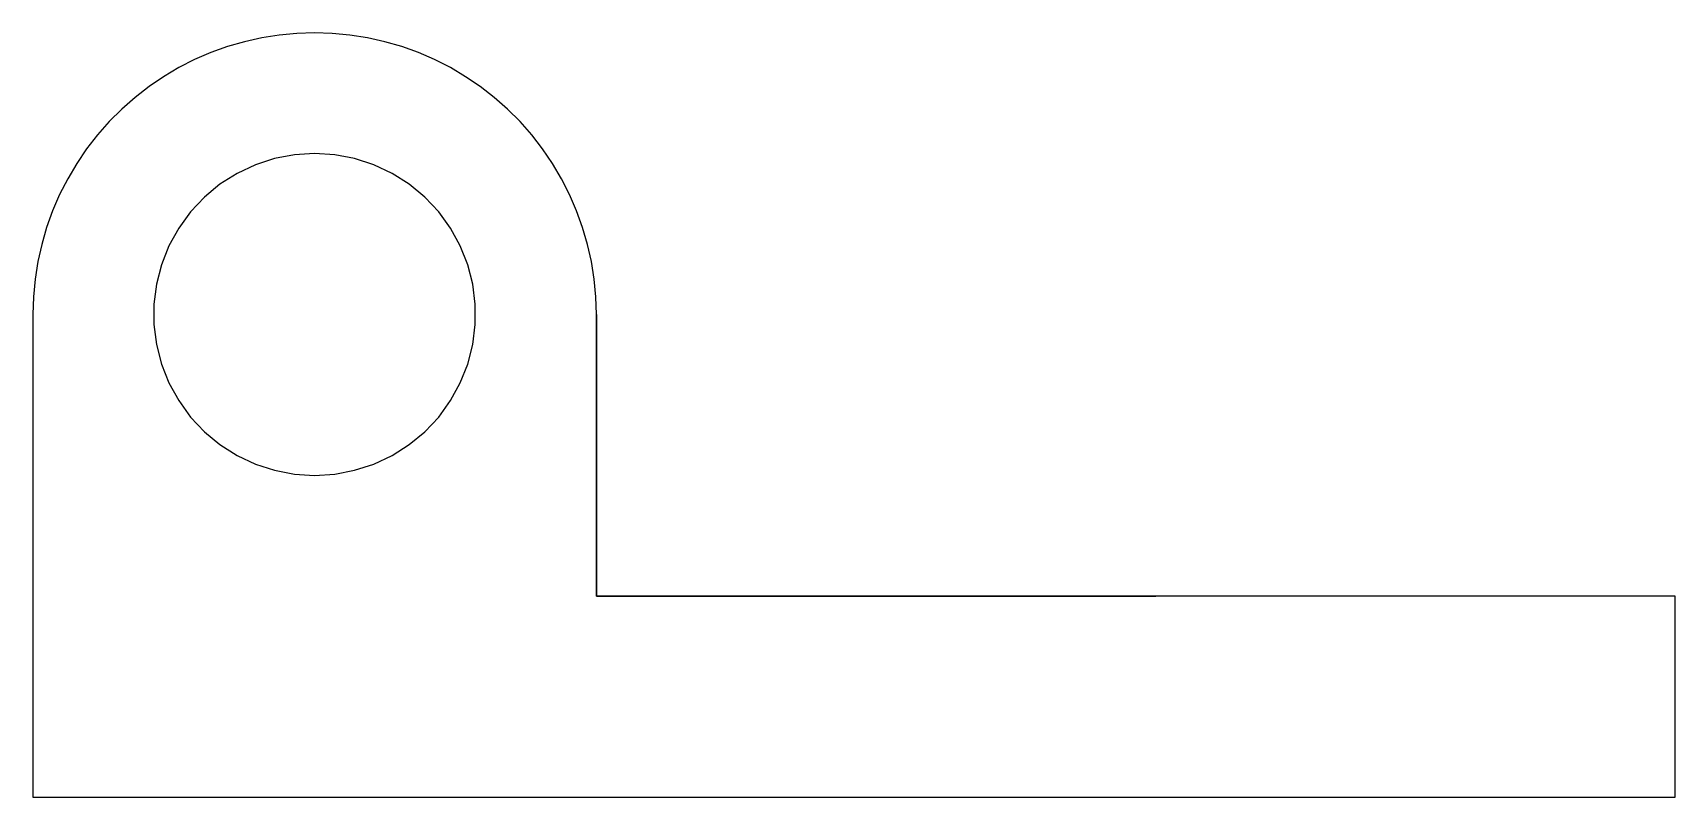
# Model space of a CAD drawing. Header units: metres. Extents: x -7.9 to 32.9, y 0 to 19.
import ezdxf

# ---------------------------------------------------------------- set-up
doc = ezdxf.new("R2010")
doc.units = ezdxf.units.M

msp = doc.modelspace()

# ---------------------------------------------------------------- linework, layer by layer
for points in [[(6.1, 12), (6.086, 12.44), (6.045, 12.877), (5.976, 13.312), (5.88, 13.741), (5.757, 14.163), (5.608, 14.577), (5.434, 14.98), (5.234, 15.372), (5.01, 15.751), (4.763, 16.114), (4.494, 16.462), (4.203, 16.792), (3.892, 17.103), (3.562, 17.394), (3.214, 17.663), (2.851, 17.91), (2.472, 18.134), (2.08, 18.334), (1.677, 18.508), (1.263, 18.657), (0.841, 18.78), (0.412, 18.876), (-0.023, 18.945), (-0.46, 18.986), (-0.9, 19), (-1.34, 18.986), (-1.777, 18.945), (-2.212, 18.876), (-2.641, 18.78), (-3.063, 18.657), (-3.477, 18.508), (-3.88, 18.334), (-4.272, 18.134), (-4.651, 17.91), (-5.014, 17.663), (-5.362, 17.394), (-5.692, 17.103), (-6.003, 16.792), (-6.294, 16.462), (-6.563, 16.114), (-6.81, 15.751), (-7.034, 15.372), (-7.234, 14.98), (-7.408, 14.577), (-7.557, 14.163), (-7.68, 13.741), (-7.776, 13.312), (-7.845, 12.877), (-7.886, 12.44), (-7.9, 12)], [(-0.9, 16), (-1.401, 15.968), (-1.895, 15.874), (-2.372, 15.719), (-2.827, 15.505), (-3.251, 15.236), (-3.638, 14.916), (-3.982, 14.55), (-4.277, 14.143), (-4.519, 13.703), (-4.704, 13.236), (-4.829, 12.75), (-4.892, 12.251), (-4.892, 11.749), (-4.829, 11.25), (-4.704, 10.764), (-4.519, 10.297), (-4.277, 9.857), (-3.982, 9.45), (-3.638, 9.084), (-3.251, 8.764), (-2.827, 8.495), (-2.372, 8.281), (-1.895, 8.126), (-1.401, 8.032), (-0.9, 8), (-0.399, 8.032), (0.095, 8.126), (0.572, 8.281), (1.027, 8.495), (1.451, 8.764), (1.838, 9.084), (2.182, 9.45), (2.477, 9.857), (2.719, 10.297), (2.904, 10.764), (3.029, 11.25), (3.092, 11.749), (3.092, 12.251), (3.029, 12.75), (2.904, 13.236), (2.719, 13.703), (2.477, 14.143), (2.182, 14.55), (1.838, 14.916), (1.451, 15.236), (1.027, 15.505), (0.572, 15.719), (0.095, 15.874), (-0.399, 15.968), (-0.9, 16)], [(-7.9, 12), (-7.9, 11.76), (-7.9, 11.52), (-7.9, 11.28), (-7.9, 11.04), (-7.9, 10.8), (-7.9, 10.56), (-7.9, 10.32), (-7.9, 10.08), (-7.9, 9.84), (-7.9, 9.6), (-7.9, 9.36), (-7.9, 9.12), (-7.9, 8.88), (-7.9, 8.64), (-7.9, 8.4), (-7.9, 8.16), (-7.9, 7.92), (-7.9, 7.68), (-7.9, 7.44), (-7.9, 7.2), (-7.9, 6.96), (-7.9, 6.72), (-7.9, 6.48), (-7.9, 6.24), (-7.9, 6), (-7.9, 5.76), (-7.9, 5.52), (-7.9, 5.28), (-7.9, 5.04), (-7.9, 4.8), (-7.9, 4.56), (-7.9, 4.32), (-7.9, 4.08), (-7.9, 3.84), (-7.9, 3.6), (-7.9, 3.36), (-7.9, 3.12), (-7.9, 2.88), (-7.9, 2.64), (-7.9, 2.4), (-7.9, 2.16), (-7.9, 1.92), (-7.9, 1.68), (-7.9, 1.44), (-7.9, 1.2), (-7.9, 0.96), (-7.9, 0.72), (-7.9, 0.48), (-7.9, 0.24), (-7.9, 0)], [(6.1, 12), (6.1, 11.86), (6.1, 11.72), (6.1, 11.58), (6.1, 11.44), (6.1, 11.3), (6.1, 11.16), (6.1, 11.02), (6.1, 10.88), (6.1, 10.74), (6.1, 10.6), (6.1, 10.46), (6.1, 10.32), (6.1, 10.18), (6.1, 10.04), (6.1, 9.9), (6.1, 9.76), (6.1, 9.62), (6.1, 9.48), (6.1, 9.34), (6.1, 9.2), (6.1, 9.06), (6.1, 8.92), (6.1, 8.78), (6.1, 8.64), (6.1, 8.5), (6.1, 8.36), (6.1, 8.22), (6.1, 8.08), (6.1, 7.94), (6.1, 7.8), (6.1, 7.66), (6.1, 7.52), (6.1, 7.38), (6.1, 7.24), (6.1, 7.1), (6.1, 6.96), (6.1, 6.82), (6.1, 6.68), (6.1, 6.54), (6.1, 6.4), (6.1, 6.26), (6.1, 6.12), (6.1, 5.98), (6.1, 5.84), (6.1, 5.7), (6.1, 5.56), (6.1, 5.42), (6.1, 5.28), (6.1, 5.14), (6.1, 5)], [(6.1, 5), (6.1, 5.14), (6.1, 5.28), (6.1, 5.42), (6.1, 5.56), (6.1, 5.7), (6.1, 5.84), (6.1, 5.98), (6.1, 6.12), (6.1, 6.26), (6.1, 6.4), (6.1, 6.54), (6.1, 6.68), (6.1, 6.82), (6.1, 6.96), (6.1, 7.1), (6.1, 7.24), (6.1, 7.38), (6.1, 7.52), (6.1, 7.66), (6.1, 7.8), (6.1, 7.94), (6.1, 8.08), (6.1, 8.22), (6.1, 8.36), (6.1, 8.5), (6.1, 8.64), (6.1, 8.78), (6.1, 8.92), (6.1, 9.06), (6.1, 9.2), (6.1, 9.34), (6.1, 9.48), (6.1, 9.62), (6.1, 9.76), (6.1, 9.9), (6.1, 10.04), (6.1, 10.18), (6.1, 10.32), (6.1, 10.46), (6.1, 10.6), (6.1, 10.74), (6.1, 10.88), (6.1, 11.02), (6.1, 11.16), (6.1, 11.3), (6.1, 11.44), (6.1, 11.58), (6.1, 11.72), (6.1, 11.86), (6.1, 12)], [(6.1, 5), (6.378, 5), (6.656, 5), (6.934, 5), (7.212, 5), (7.49, 5), (7.768, 5), (8.046, 5), (8.324, 5), (8.602, 5), (8.88, 5), (9.158, 5), (9.436, 5), (9.714, 5), (9.992, 5), (10.27, 5), (10.548, 5), (10.826, 5), (11.104, 5), (11.382, 5), (11.66, 5), (11.938, 5), (12.216, 5), (12.494, 5), (12.772, 5), (13.05, 5), (13.328, 5), (13.606, 5), (13.884, 5), (14.162, 5), (14.44, 5), (14.718, 5), (14.996, 5), (15.274, 5), (15.552, 5), (15.83, 5), (16.108, 5), (16.386, 5), (16.664, 5), (16.942, 5), (17.22, 5), (17.498, 5), (17.776, 5), (18.054, 5), (18.332, 5), (18.61, 5), (18.888, 5), (19.166, 5), (19.444, 5), (19.722, 5), (20, 5)], [(32.9, 5), (32.364, 5), (31.828, 5), (31.292, 5), (30.756, 5), (30.22, 5), (29.684, 5), (29.148, 5), (28.612, 5), (28.076, 5), (27.54, 5), (27.004, 5), (26.468, 5), (25.932, 5), (25.396, 5), (24.86, 5), (24.324, 5), (23.788, 5), (23.252, 5), (22.716, 5), (22.18, 5), (21.644, 5), (21.108, 5), (20.572, 5), (20.036, 5), (19.5, 5), (18.964, 5), (18.428, 5), (17.892, 5), (17.356, 5), (16.82, 5), (16.284, 5), (15.748, 5), (15.212, 5), (14.676, 5), (14.14, 5), (13.604, 5), (13.068, 5), (12.532, 5), (11.996, 5), (11.46, 5), (10.924, 5), (10.388, 5), (9.852, 5), (9.316, 5), (8.78, 5), (8.244, 5), (7.708, 5), (7.172, 5), (6.636, 5), (6.1, 5)], [(32.9, 0), (32.9, 0.1), (32.9, 0.2), (32.9, 0.3), (32.9, 0.4), (32.9, 0.5), (32.9, 0.6), (32.9, 0.7), (32.9, 0.8), (32.9, 0.9), (32.9, 1), (32.9, 1.1), (32.9, 1.2), (32.9, 1.3), (32.9, 1.4), (32.9, 1.5), (32.9, 1.6), (32.9, 1.7), (32.9, 1.8), (32.9, 1.9), (32.9, 2), (32.9, 2.1), (32.9, 2.2), (32.9, 2.3), (32.9, 2.4), (32.9, 2.5), (32.9, 2.6), (32.9, 2.7), (32.9, 2.8), (32.9, 2.9), (32.9, 3), (32.9, 3.1), (32.9, 3.2), (32.9, 3.3), (32.9, 3.4), (32.9, 3.5), (32.9, 3.6), (32.9, 3.7), (32.9, 3.8), (32.9, 3.9), (32.9, 4), (32.9, 4.1), (32.9, 4.2), (32.9, 4.3), (32.9, 4.4), (32.9, 4.5), (32.9, 4.6), (32.9, 4.7), (32.9, 4.8), (32.9, 4.9), (32.9, 5)], [(-7.9, 0), (-7.084, 0), (-6.268, 0), (-5.452, 0), (-4.636, 0), (-3.82, 0), (-3.004, 0), (-2.188, 0), (-1.372, 0), (-0.556, 0), (0.26, 0), (1.076, 0), (1.892, 0), (2.708, 0), (3.524, 0), (4.34, 0), (5.156, 0), (5.972, 0), (6.788, 0), (7.604, 0), (8.42, 0), (9.236, 0), (10.052, 0), (10.868, 0), (11.684, 0), (12.5, 0), (13.316, 0), (14.132, 0), (14.948, 0), (15.764, 0), (16.58, 0), (17.396, 0), (18.212, 0), (19.028, 0), (19.844, 0), (20.66, 0), (21.476, 0), (22.292, 0), (23.108, 0), (23.924, 0), (24.74, 0), (25.556, 0), (26.372, 0), (27.188, 0), (28.004, 0), (28.82, 0), (29.636, 0), (30.452, 0), (31.268, 0), (32.084, 0), (32.9, 0)]]:
    msp.add_lwpolyline(points)

doc.saveas('drawing.dxf')
